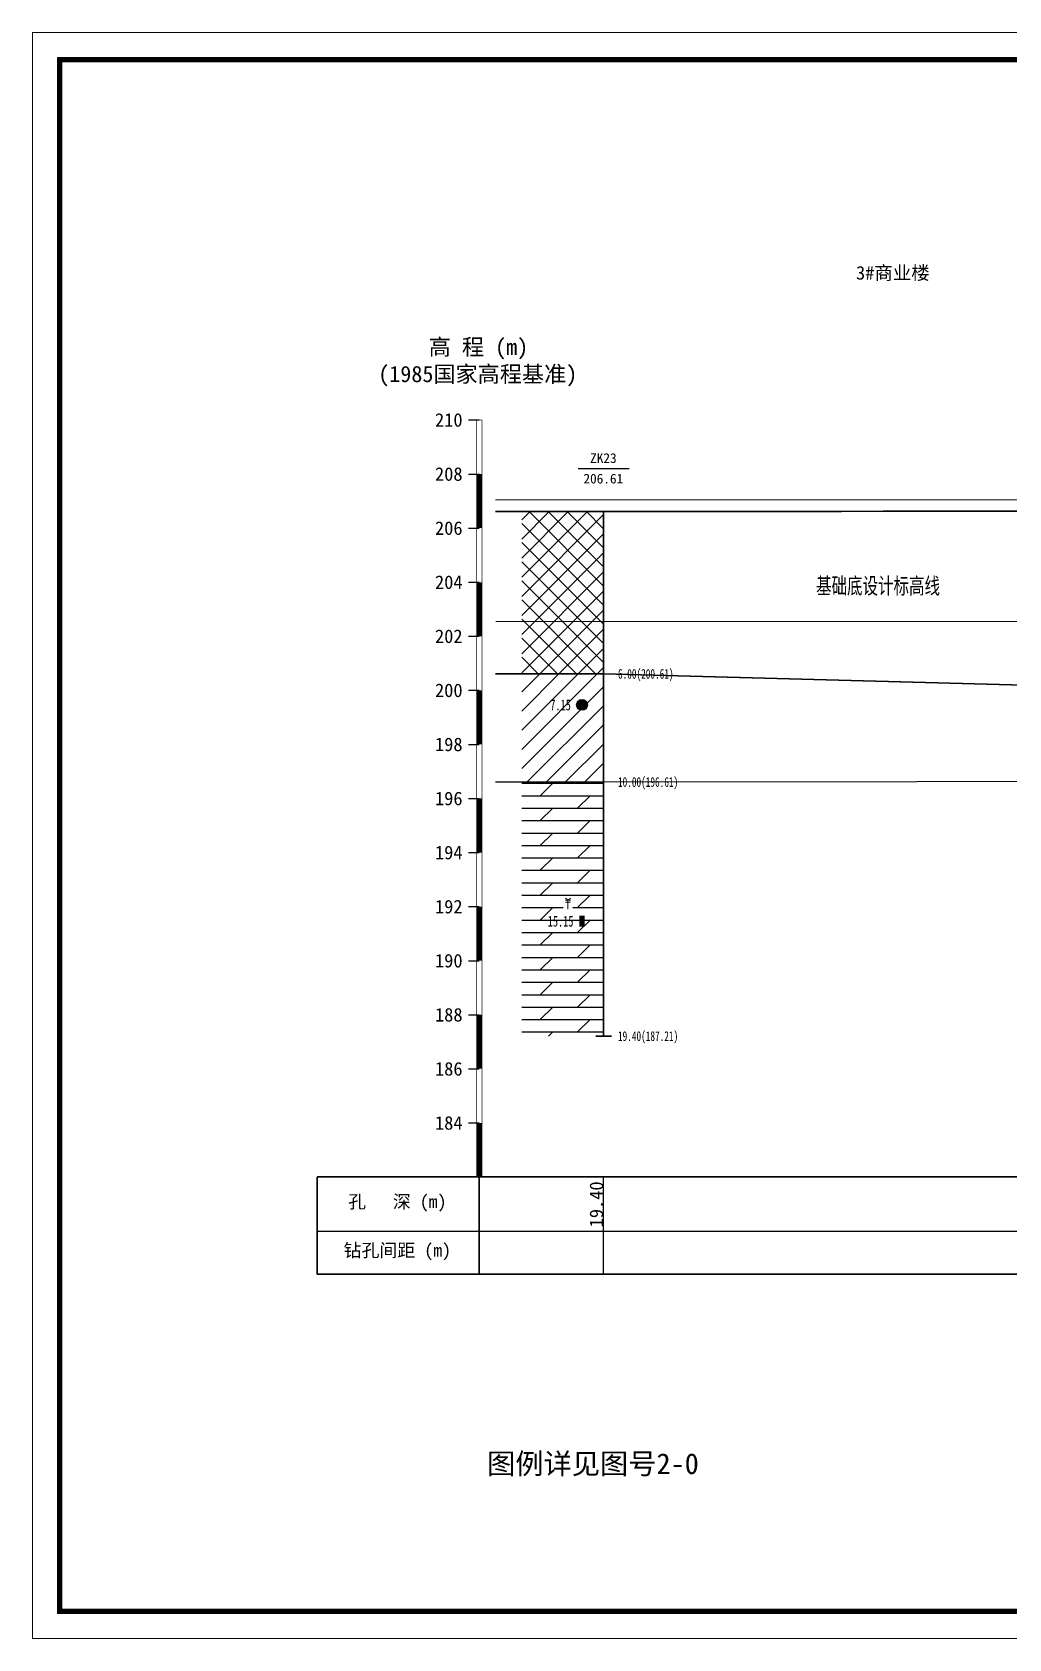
# Model space of a CAD drawing. Header units: millimetres. Extents: x -255 to 9196, y 129 to 426.
# Drawn here: x 1465.4 to 1646.1, y 129.3 to 426.4 of the extents above; entities that cross this region are included whole.
import ezdxf
from ezdxf.enums import TextEntityAlignment as Align

# ---------------------------------------------------------------- set-up
doc = ezdxf.new("R2010")
doc.units = ezdxf.units.MM
doc.linetypes.add('sx', pattern=[10, 5, 0, 5, 0])
for name, color, linetype in [('GiCAD_PouMian', 7, 'Continuous'), ('GICAD_QUYANG', 7, 'Continuous'), ('地质-图框', 7, 'Continuous'), ('地质-地层线', 7, 'Continuous'), ('地质-地面线', 7, 'Continuous'), ('地质-填充花纹', 4, 'Continuous'), ('地质-文字', 7, 'Continuous'), ('地质-标注栏', 7, 'Continuous'), ('地质-水位线', 5, 'Continuous'), ('地质-钻孔', 7, 'Continuous')]:
    doc.layers.add(name, color=color, linetype=linetype)
doc.layers.add('不打印', color=7, linetype='Continuous', plot=False)
doc.styles.add('BG_ST', font='', dxfattribs={"width": 0.7})
doc.styles.add('LZ_FONTS_FS', font='simfang.ttf', dxfattribs={"width": 0.7})
doc.styles.add('LZ_PMT_LINE', font='', dxfattribs={"height": 2})
doc.styles.get("Standard").update_dxf_attribs({"font": 'simfang.ttf', "height": 2.5})
doc.styles.add('层底标注', font='', dxfattribs={"width": 0.7, "height": 1.8})
doc.styles.add('标注栏数据', font='simfang.ttf', dxfattribs={"width": 0.7, "height": 2.5})
doc.styles.add('标注栏项目', font='simfang.ttf', dxfattribs={"width": 0.7, "height": 3})
doc.styles.add('钻孔标注', font='', dxfattribs={"width": 0.7, "height": 1.8})
doc.styles.add('高程系统', font='simfang.ttf', dxfattribs={"width": 0.7, "height": 3})
doc.styles.get('BG_ST').set_extended_font_data('SimSun')
doc.styles.get('LZ_PMT_LINE').set_extended_font_data('SimSun')
doc.styles.get('层底标注').set_extended_font_data('FangSong_GB2312')
doc.styles.get('钻孔标注').set_extended_font_data('FangSong_GB2312')
doc.linetypes.add('bzhjcx', pattern='A,0.001,[2,XX1.shx,S=1,R=0,X=1,Y=0],-2', length=2.001)
doc.linetypes.add('swx', pattern='A,7,-1.5,["●",LZ_PMT_LINE,S=0.05,R=0,X=0,Y=0],-1.5', length=10)

# ---------------------------------------------------------------- blocks, each defined once
blk = doc.blocks.new('WipeoutBlock')
blk.add_wipeout([(0, 0), (0, 1), (1, 1), (1, 0)])
blk = doc.blocks.new('FHzhong.dwg')
at = {"color": 1, "lineweight": 0}
for p, q in [((1.06, 1.62), (0.57, 2.04)), ((0.57, 1.62), (1.53, 1.62)), ((0.57, 1.25), (1.53, 1.25)), ((1.05, 0), (1.05, 1.62)), ((1.06, 1.62), (1.53, 2.04))]:
    blk.add_line(p, q, dxfattribs=at)
blk = doc.blocks.new('gkqy_yuan.dwg不标1')
at = {"layer": 'GiCAD_PouMian'}
h = blk.add_hatch(color=1, dxfattribs=at)
edge = h.paths.add_edge_path()
edge.add_arc((0, 0), 1, 0, 360)
at = {"layer": 'GICAD_QUYANG', "color": 1}
blk.add_circle((0, 0), 1, dxfattribs=at)
blk = doc.blocks.new('gkqy_yan.dwg不标1', base_point=(0, -1))
at = {"color": 1}
blk.add_solid([(-0.5, -2), (-0.5, 0), (0.5, -2), (0.5, 0)], dxfattribs=at)

msp = doc.modelspace()

# ---------------------------------------------------------------- hatches: boundary and pattern name
at = {"layer": '地质-填充花纹', "linetype": 'Continuous'}
h = msp.add_hatch(dxfattribs=at)
h.set_pattern_fill('GKSTT', scale=0.5, style=0, pattern_type=2)
h.set_pattern_definition([(45, (0, 0), (-1.767767, 1.767767), []), (135, (0, 0), (-1.767767, -1.767767), [])])
h.paths.add_polyline_path([(1570.96, 307.74), (1555.96, 307.74), (1555.96, 337.74), (1570.96, 337.74)])
h = msp.add_hatch(dxfattribs=at)
h.set_pattern_fill('GKNXT', scale=0.5, style=0, pattern_type=2)
h.set_pattern_definition([(45, (0, 0), (-1.767767, 1.767767), [])])
h.paths.add_polyline_path([(1570.96, 287.74), (1555.96, 287.74), (1555.96, 307.74), (1570.96, 307.74)])
h = msp.add_hatch(dxfattribs=at)
h.set_pattern_fill('GKNHY1', scale=0.5, style=0, pattern_type=2)
h.set_pattern_definition([(0, (0, 0), (0, 2.3), []), (45, (0, 0), (4e-16, 4.6), [3.252691, -6.505382])])
h.paths.add_polyline_path([(1570.96, 240.74), (1555.96, 240.74), (1555.96, 287.74), (1570.96, 287.74)])

# ---------------------------------------------------------------- linework, layer by layer
at = {"color": 6, "linetype": 'swx', "const_width": 0.2, "flags": 128}
msp.add_lwpolyline([(1551.12, 317.44), (1822.87, 317.44)], dxfattribs=at)
at = {"layer": '地质-地层线', "color": 4, "const_width": 0.25, "flags": 128}
msp.add_lwpolyline([(1551.11, 307.74), (1571.11, 307.74), (1802.86, 301.49), (1822.86, 301.49)], dxfattribs=at)
at = {"layer": '地质-地层线', "color": 4, "linetype": 'bzhjcx', "flags": 128}
msp.add_lwpolyline([(1551.11, 287.74), (1571.11, 287.74), (1802.86, 287.99), (1822.86, 287.99)], dxfattribs=at)
at = {"layer": '地质-地面线', "color": 3, "linetype": 'Continuous', "const_width": 0.3}
msp.add_lwpolyline([(1551.11, 337.74), (1571.11, 337.74), (1802.86, 337.99), (1822.86, 337.99)], dxfattribs=at)
at = {"layer": '地质-标注栏', "color": 7, "linetype": 'Continuous', "const_width": 0.3}
for points in [[(1518.11, 214.69), (1518.11, 196.69)], [(1518.11, 196.69), (1832.86, 196.69)]]:
    msp.add_lwpolyline(points, dxfattribs=at)
at = {"layer": '地质-标注栏', "color": 7, "linetype": 'Continuous'}
for points in [[(1571.11, 204.69), (1571.11, 214.69)], [(1518.11, 204.69), (1832.86, 204.69)], [(1571.11, 196.69), (1571.11, 204.69)]]:
    msp.add_lwpolyline(points, dxfattribs=at)
at = {"layer": '地质-水位线', "color": 5, "linetype": 'swx', "const_width": 0.2, "flags": 128}
msp.add_lwpolyline([(1551.11, 339.94), (1822.87, 339.94)], dxfattribs=at)
at = {"layer": '地质-钻孔', "color": 7, "linetype": 'Continuous'}
msp.add_line((1566.38, 345.74), (1575.85, 345.74), dxfattribs=at)
at = {"layer": '地质-钻孔', "color": 7, "linetype": 'sx', "const_width": 0.3, "flags": 128}
msp.add_lwpolyline([(1571.11, 337.74), (1571.11, 240.74)], dxfattribs=at)
at = {"layer": '地质-钻孔', "color": 7, "linetype": 'Continuous', "const_width": 0.3, "flags": 128}
msp.add_lwpolyline([(1569.61, 240.74), (1572.61, 240.74)], dxfattribs=at)

# ---------------------------------------------------------------- block references
at = {"layer": 'GICAD_QUYANG', "linetype": 'Continuous'}
msp.add_blockref('gkqy_yuan.dwg不标1', (1567.11, 301.99), dxfattribs=at)
at = {"layer": '地质-文字', "linetype": 'Continuous', "yscale": 140}
msp.add_blockref('WipeoutBlock', (1547.61, 214.69), dxfattribs=at)

# ---------------------------------------------------------------- texts
at = {"color": 2, "style": 'LZ_FONTS_FS'}
msp.add_text('3#商业楼', height=2.5, dxfattribs=at).set_placement((1617.78, 380.65))
at = {"linetype": 'Continuous', "style": 'BG_ST', "width": 0.7}
msp.add_text('基础底设计标高线', height=3, dxfattribs=at).set_placement((1610.4, 321.62), align=Align.BOTTOM_LEFT)
msp.add_text('图例详见图号2-0', height=3.83).set_placement((1569.13, 159.75), align=Align.CENTER)
at = {"layer": 'GICAD_QUYANG', "color": 1, "linetype": 'Continuous', "width": 0.7}
msp.add_text('7.15', height=2, dxfattribs=at).set_placement((1561.24, 300.99))
at = {"layer": '地质-文字', "color": 7, "linetype": 'Continuous', "style": '高程系统'}
for s, p in [('高 程 (m)', (1538.77, 366.69)), ('(1985国家高程基准)', (1529.43, 361.69))]:
    msp.add_text(s, height=3, dxfattribs=at).set_placement(p)
at = {"layer": '地质-文字', "color": 7, "linetype": 'Continuous', "style": '层底标注', "width": 0.7}
for s, p in [('6.00(200.61)', (1573.76, 306.84)), ('10.00(196.61)', (1573.76, 286.84)), ('19.40(187.21)', (1573.76, 239.84))]:
    msp.add_text(s, height=1.8, dxfattribs=at).set_placement(p)
at = {"layer": '地质-标注栏', "color": 7, "linetype": 'Continuous', "style": '标注栏项目'}
for s, p in [('孔   深 (m)', (1523.86, 208.19)), ('钻孔间距 (m)', (1523.02, 199.19))]:
    msp.add_text(s, height=2.43, dxfattribs=at).set_placement(p, align=Align.BOTTOM_LEFT)
at = {"layer": '地质-标注栏', "color": 7, "linetype": 'Continuous', "style": '标注栏数据'}
msp.add_text('19.40', height=2.5, rotation=90, dxfattribs=at).set_placement((1571.01, 205.37))
at = {"layer": '地质-钻孔', "color": 7, "linetype": 'Continuous', "style": '钻孔标注'}
for s, p in [('ZK23', (1568.62, 346.74)), ('206.61', (1567.38, 342.94))]:
    msp.add_text(s, height=1.8, dxfattribs=at).set_placement(p)

# ---------------------------------------------------------------- next in the draw order: linework, layer by layer
at = {"layer": '地质-文字', "color": 0, "linetype": 'Continuous'}
for p, q in [((1546.11, 354.69), (1548.11, 354.69)), ((1546.11, 344.69), (1548.11, 344.69)), ((1546.11, 334.69), (1548.11, 334.69)), ((1546.11, 324.69), (1548.11, 324.69)), ((1546.11, 314.69), (1548.11, 314.69)), ((1546.11, 304.69), (1548.11, 304.69)), ((1546.11, 294.69), (1548.11, 294.69)), ((1546.11, 284.69), (1548.11, 284.69)), ((1546.11, 274.69), (1548.11, 274.69)), ((1546.11, 264.69), (1548.11, 264.69)), ((1546.11, 254.69), (1548.11, 254.69)), ((1546.11, 244.69), (1548.11, 244.69)), ((1546.11, 234.69), (1548.11, 234.69)), ((1546.11, 224.69), (1548.11, 224.69))]:
    msp.add_line(p, q, dxfattribs=at)
at = {"layer": '地质-文字', "color": 0, "linetype": 'Continuous', "flags": 128}
for points, const_width in [([(1547.61, 354.69), (1548.61, 354.69)], 0.1), ([(1547.61, 354.69), (1547.61, 214.69)], 0.1), ([(1548.61, 354.69), (1548.61, 214.69)], 0.1), ([(1548.11, 344.69), (1548.11, 334.69)], 1), ([(1548.11, 324.69), (1548.11, 314.69)], 1), ([(1548.11, 304.69), (1548.11, 294.69)], 1), ([(1548.11, 284.69), (1548.11, 274.69)], 1), ([(1548.11, 264.69), (1548.11, 254.69)], 1), ([(1548.11, 244.69), (1548.11, 234.69)], 1), ([(1548.11, 224.69), (1548.11, 214.69)], 1)]:
    msp.add_lwpolyline(points, dxfattribs=dict(at, const_width=const_width))
at = {"layer": '地质-标注栏', "color": 7, "linetype": 'Continuous', "const_width": 0.3}
for points in [[(1518.11, 214.69), (1832.86, 214.69)], [(1548.11, 214.69), (1548.11, 196.69)]]:
    msp.add_lwpolyline(points, dxfattribs=at)

# ---------------------------------------------------------------- next in the draw order: block references
at = {"layer": '地质-填充花纹', "linetype": 'Continuous', "xscale": 1.762031016556466, "yscale": 2.838761826268114}
msp.add_blockref('WipeoutBlock', (1563.63, 263.84), dxfattribs=at)

# ---------------------------------------------------------------- next in the draw order: block references
at = {"layer": 'GICAD_QUYANG', "linetype": 'Continuous'}
msp.add_blockref('gkqy_yan.dwg不标1', (1567.11, 261.99), dxfattribs=at)
at = {"layer": '地质-填充花纹', "linetype": 'Continuous'}
msp.add_blockref('FHzhong.dwg', (1563.46, 264.24), dxfattribs=at)
at = {"layer": '地质-文字', "linetype": 'Continuous', "xscale": 5.589189189189165, "yscale": 2.778378378378386}
for p in [(1539.92, 353.44), (1539.92, 343.44), (1539.92, 333.44), (1539.92, 323.44), (1539.92, 313.44), (1539.92, 303.44), (1539.92, 293.44), (1539.92, 283.44), (1539.92, 273.44), (1539.92, 263.44), (1539.92, 253.44), (1539.92, 243.44), (1539.92, 233.44), (1539.92, 223.44)]:
    msp.add_blockref('WipeoutBlock', p, dxfattribs=at)

# ---------------------------------------------------------------- next in the draw order: texts
at = {"layer": 'GICAD_QUYANG', "color": 1, "linetype": 'Continuous', "width": 0.7}
msp.add_text('15.15', height=2, dxfattribs=at).set_placement((1560.77, 260.99))

# ---------------------------------------------------------------- next in the draw order: linework, layer by layer
at = {"layer": '不打印', "linetype": 'Continuous', "const_width": 0.15}
msp.add_lwpolyline([(1465.49, 129.34), (1885.49, 129.34), (1885.49, 426.34), (1465.49, 426.34), (1465.49, 129.34)], dxfattribs=at)
at = {"layer": '地质-图框', "linetype": 'Continuous', "const_width": 1}
msp.add_lwpolyline([(1470.49, 134.34), (1880.49, 134.34), (1880.49, 421.34), (1470.49, 421.34), (1470.49, 134.34), (1880.49, 134.34)], dxfattribs=at)

# ---------------------------------------------------------------- next in the draw order: texts
at = {"layer": '地质-文字', "color": 7, "linetype": 'Continuous', "style": '高程系统'}
for s, p in [('210', (1539.92, 353.44)), ('208', (1539.92, 343.44)), ('206', (1539.92, 333.44)), ('204', (1539.92, 323.44)), ('202', (1539.92, 313.44)), ('200', (1539.92, 303.44)), ('198', (1539.92, 293.44)), ('196', (1539.92, 283.44)), ('194', (1539.92, 273.44)), ('192', (1539.92, 263.44)), ('190', (1539.92, 253.44)), ('188', (1539.92, 243.44)), ('186', (1539.92, 233.44)), ('184', (1539.92, 223.44))]:
    msp.add_text(s, height=2.5, dxfattribs=at).set_placement(p)

doc.saveas('drawing.dxf')
